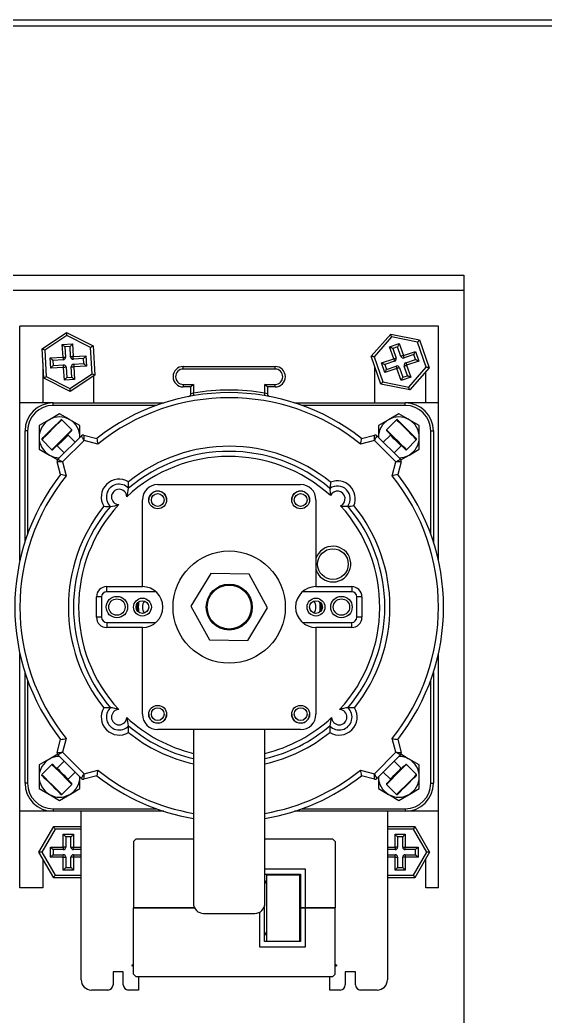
# Model space of a CAD drawing. Header units: millimetres. Extents: x 4754612 to 5801174, y 2368242 to 2777223.
# Drawn here: x 5084166.3 to 5084239.8, y 2592960.3 to 2593099.6 of the extents above; entities that cross this region are included whole.
import ezdxf

# ---------------------------------------------------------------- set-up
doc = ezdxf.new("R2010")
doc.units = ezdxf.units.MM
doc.header["$LTSCALE"] = 1000
doc.layers.add('(주)하나기공-LEADER', color=7, linetype='Continuous')

msp = doc.modelspace()

# ---------------------------------------------------------------- linework, layer by layer
at = {"layer": '(주)하나기공-LEADER', "color": 8, "linetype": 'ByBlock', "lineweight": -2}
for p, q in [((5084228.443, 2593061.764), (5084035.586, 2593061.764)), ((5084166.315, 2593046.05), (5084166.315, 2593056.764)), ((5084224.886, 2593056.764), (5084166.315, 2593056.764)), ((5084224.886, 2593046.05), (5084224.886, 2593056.764)), ((5084169.413, 2593053.611), (5084172.856, 2593055.881)), ((5084172.88, 2593055.469), (5084169.782, 2593053.426)), ((5084172.856, 2593055.881), (5084176.543, 2593054.035)), ((5084176.199, 2593053.808), (5084172.88, 2593055.469)), ((5084215.483, 2593052.564), (5084218.199, 2593055.668)), ((5084218.332, 2593055.277), (5084215.888, 2593052.484)), ((5084218.199, 2593055.668), (5084222.245, 2593054.868)), ((5084221.973, 2593054.558), (5084218.332, 2593055.277)), ((5084172.239, 2593054.217), (5084173.665, 2593054.302)), ((5084172.345, 2593052.435), (5084172.239, 2593054.217)), ((5084173.33, 2593053.925), (5084172.617, 2593053.882)), ((5084172.617, 2593053.882), (5084172.702, 2593052.456)), ((5084173.415, 2593052.498), (5084173.33, 2593053.925)), ((5084173.665, 2593054.302), (5084173.771, 2593052.52)), ((5084176.419, 2593050.103), (5084176.199, 2593053.808)), ((5084176.543, 2593054.035), (5084176.788, 2593049.918)), ((5084218.047, 2593053.9), (5084219.399, 2593054.361)), ((5084218.623, 2593052.21), (5084218.047, 2593053.9)), ((5084219.176, 2593053.908), (5084218.5, 2593053.677)), ((5084219.637, 2593052.556), (5084219.176, 2593053.908)), ((5084219.399, 2593054.361), (5084219.975, 2593052.671)), ((5084223.17, 2593051.044), (5084221.973, 2593054.558)), ((5084222.245, 2593054.868), (5084223.575, 2593050.964)), ((5084169.658, 2593049.494), (5084169.413, 2593053.611)), ((5084169.782, 2593053.426), (5084170.002, 2593049.721)), ((5084170.562, 2593052.329), (5084172.345, 2593052.435)), ((5084173.771, 2593052.52), (5084175.554, 2593052.626)), ((5084175.554, 2593052.626), (5084175.638, 2593051.2)), ((5084216.814, 2593048.661), (5084215.483, 2593052.564)), ((5084215.888, 2593052.484), (5084217.085, 2593048.971)), ((5084218.5, 2593053.677), (5084218.961, 2593052.325)), ((5084219.975, 2593052.671), (5084221.665, 2593053.247)), ((5084221.442, 2593052.793), (5084220.09, 2593052.333)), ((5084221.673, 2593052.117), (5084221.442, 2593052.793)), ((5084221.665, 2593053.247), (5084222.126, 2593051.894)), ((5084169.529, 2593051.658), (5084169.529, 2593046.05)), ((5084170.647, 2593050.903), (5084170.562, 2593052.329)), ((5084172.43, 2593051.009), (5084170.647, 2593050.903)), ((5084172.366, 2593052.078), (5084170.94, 2593051.994)), ((5084170.94, 2593051.994), (5084170.983, 2593051.28)), ((5084170.983, 2593051.28), (5084172.409, 2593051.365)), ((5084172.536, 2593049.226), (5084172.43, 2593051.009)), ((5084172.786, 2593051.03), (5084172.871, 2593049.604)), ((5084173.584, 2593049.646), (5084173.499, 2593051.072)), ((5084175.218, 2593052.248), (5084173.792, 2593052.163)), ((5084173.835, 2593051.45), (5084175.261, 2593051.535)), ((5084175.638, 2593051.2), (5084173.856, 2593051.094)), ((5084173.856, 2593051.094), (5084173.962, 2593049.311)), ((5084175.261, 2593051.535), (5084175.218, 2593052.248)), ((5084189.172, 2593050.78), (5084189.172, 2593051.137)), ((5084189.172, 2593051.137), (5084202.029, 2593051.137)), ((5084202.029, 2593050.78), (5084202.029, 2593051.137)), ((5084215.958, 2593051.172), (5084215.958, 2593046.05)), ((5084216.932, 2593051.634), (5084218.623, 2593052.21)), ((5084217.393, 2593050.282), (5084216.932, 2593051.634)), ((5084218.738, 2593051.872), (5084217.385, 2593051.411)), ((5084217.385, 2593051.411), (5084217.616, 2593050.735)), ((5084217.616, 2593050.735), (5084218.968, 2593051.196)), ((5084219.421, 2593050.973), (5084219.882, 2593049.621)), ((5084220.558, 2593049.851), (5084220.097, 2593051.203)), ((5084220.32, 2593051.657), (5084221.673, 2593052.117)), ((5084222.126, 2593051.894), (5084220.436, 2593051.319)), ((5084220.436, 2593051.319), (5084221.011, 2593049.628)), ((5084220.726, 2593048.251), (5084223.17, 2593051.044)), ((5084223.575, 2593050.964), (5084220.859, 2593047.861)), ((5084170.002, 2593049.721), (5084173.321, 2593048.059)), ((5084172.871, 2593049.604), (5084173.584, 2593049.646)), ((5084173.321, 2593048.059), (5084176.419, 2593050.103)), ((5084176.788, 2593049.918), (5084173.345, 2593047.648)), ((5084176.672, 2593046.05), (5084176.672, 2593049.841)), ((5084202.029, 2593050.78), (5084189.172, 2593050.78)), ((5084219.083, 2593050.858), (5084217.393, 2593050.282)), ((5084219.659, 2593049.167), (5084219.083, 2593050.858)), ((5084221.011, 2593049.628), (5084219.659, 2593049.167)), ((5084219.882, 2593049.621), (5084220.558, 2593049.851)), ((5084223.1, 2593046.05), (5084223.1, 2593050.422)), ((5084173.345, 2593047.648), (5084169.658, 2593049.494)), ((5084173.962, 2593049.311), (5084172.536, 2593049.226)), ((5084189.172, 2593048.637), (5084190.6, 2593048.637)), ((5084189.172, 2593048.637), (5084189.172, 2593048.28)), ((5084190.243, 2593048.28), (5084189.172, 2593048.28)), ((5084190.6, 2593048.637), (5084190.243, 2593048.28)), ((5084190.243, 2593047.293), (5084190.243, 2593048.28)), ((5084190.6, 2593048.637), (5084190.6, 2593047.421)), ((5084200.6, 2593047.421), (5084200.6, 2593048.637)), ((5084200.6, 2593048.637), (5084202.029, 2593048.637)), ((5084200.958, 2593048.28), (5084200.958, 2593047.293)), ((5084202.029, 2593048.28), (5084200.958, 2593048.28)), ((5084202.029, 2593048.28), (5084202.029, 2593048.637)), ((5084220.859, 2593047.861), (5084216.814, 2593048.661)), ((5084217.085, 2593048.971), (5084220.726, 2593048.251)), ((5084166.315, 2593023.986), (5084166.315, 2593046.05)), ((5084170.958, 2593046.05), (5084166.315, 2593046.05)), ((5084170.958, 2593045.693), (5084170.958, 2593046.05)), ((5084170.958, 2593046.05), (5084186.453, 2593046.05)), ((5084185.405, 2593045.693), (5084170.958, 2593045.693)), ((5084204.748, 2593046.05), (5084220.243, 2593046.05)), ((5084220.243, 2593045.693), (5084205.796, 2593045.693)), ((5084224.886, 2593046.05), (5084220.243, 2593046.05)), ((5084220.243, 2593045.693), (5084220.243, 2593046.05)), ((5084224.886, 2593023.986), (5084224.886, 2593046.05)), ((5084171.862, 2593044.516), (5084170.433, 2593043.691)), ((5084219.339, 2593044.516), (5084217.91, 2593043.691)), ((5084169.005, 2593042.867), (5084169.005, 2593041.217)), ((5084170.841, 2593042.469), (5084172.064, 2593043.692)), ((5084173.579, 2593042.278), (5084172.165, 2593043.692)), ((5084174.719, 2593042.867), (5084173.29, 2593043.691)), ((5084174.719, 2593041.217), (5084174.719, 2593042.867)), ((5084216.482, 2593042.867), (5084216.482, 2593041.217)), ((5084219.036, 2593043.692), (5084217.622, 2593042.278)), ((5084222.196, 2593042.867), (5084220.768, 2593043.691)), ((5084222.196, 2593041.217), (5084222.196, 2593042.867)), ((5084167.386, 2593042.121), (5084167.029, 2593042.121)), ((5084167.029, 2593026.626), (5084167.029, 2593042.121)), ((5084167.386, 2593042.121), (5084167.386, 2593027.674)), ((5084169.005, 2593041.217), (5084169.005, 2593039.568)), ((5084171.625, 2593038.153), (5084174.926, 2593041.454)), ((5084172.31, 2593041.009), (5084173.579, 2593042.278)), ((5084173.579, 2593042.177), (5084172.356, 2593040.954)), ((5084173.049, 2593041.545), (5084172.356, 2593040.853)), ((5084174.033, 2593040.561), (5084173.049, 2593041.545)), ((5084175.271, 2593041.547), (5084177.063, 2593041.066)), ((5084214.137, 2593041.066), (5084215.93, 2593041.547)), ((5084216.275, 2593041.454), (5084219.576, 2593038.153)), ((5084218.152, 2593041.545), (5084217.168, 2593040.561)), ((5084222.196, 2593039.568), (5084222.196, 2593041.217)), ((5084223.815, 2593042.121), (5084224.172, 2593042.121)), ((5084223.815, 2593027.674), (5084223.815, 2593042.121)), ((5084224.172, 2593042.121), (5084224.172, 2593026.626)), ((5084169.387, 2593040.914), (5084170.801, 2593039.5)), ((5084170.801, 2593039.5), (5084172.31, 2593041.009)), ((5084172.356, 2593040.853), (5084171.534, 2593040.03)), ((5084171.534, 2593040.03), (5084172.518, 2593039.046)), ((5084175.285, 2593040.803), (5084172.276, 2593037.794)), ((5084177.226, 2593040.283), (5084175.285, 2593040.803)), ((5084215.916, 2593040.803), (5084213.974, 2593040.283)), ((5084218.925, 2593037.794), (5084215.916, 2593040.803)), ((5084218.683, 2593039.046), (5084219.667, 2593040.03)), ((5084220.4, 2593039.5), (5084221.814, 2593040.914)), ((5084221.739, 2593041.09), (5084221.814, 2593041.015)), ((5084169.005, 2593039.568), (5084170.433, 2593038.743)), ((5084219.598, 2593038.068), (5084220.768, 2593038.743)), ((5084220.322, 2593039.578), (5084220.4, 2593039.5)), ((5084172.013, 2593036.015), (5084171.532, 2593037.808)), ((5084172.276, 2593037.794), (5084172.796, 2593035.853)), ((5084218.405, 2593035.853), (5084218.925, 2593037.794)), ((5084219.668, 2593037.808), (5084219.188, 2593036.015)), ((5084185.6, 2593034.621), (5084205.6, 2593034.621)), ((5084183.458, 2593020.336), (5084183.458, 2593032.479)), ((5084207.743, 2593032.479), (5084207.743, 2593020.336)), ((5084193.014, 2593022.175), (5084190.24, 2593017.587)), ((5084198.374, 2593022.066), (5084193.014, 2593022.175)), ((5084200.96, 2593017.37), (5084198.374, 2593022.066)), ((5084178.458, 2593019.621), (5084178.458, 2593020.336)), ((5084178.458, 2593020.336), (5084183.458, 2593020.336)), ((5084207.743, 2593020.336), (5084212.743, 2593020.336)), ((5084212.743, 2593020.336), (5084212.743, 2593019.621)), ((5084177.029, 2593016.05), (5084177.029, 2593018.907)), ((5084177.743, 2593018.907), (5084177.029, 2593018.907)), ((5084177.743, 2593018.907), (5084177.743, 2593016.05)), ((5084185.347, 2593019.621), (5084178.458, 2593019.621)), ((5084212.743, 2593019.621), (5084205.853, 2593019.621)), ((5084213.458, 2593016.05), (5084213.458, 2593018.907)), ((5084214.172, 2593018.907), (5084213.458, 2593018.907)), ((5084214.172, 2593018.907), (5084214.172, 2593016.05)), ((5084190.24, 2593017.587), (5084192.827, 2593012.891)), ((5084198.187, 2593012.783), (5084200.96, 2593017.37)), ((5084177.743, 2593016.05), (5084177.029, 2593016.05)), ((5084178.458, 2593015.336), (5084178.458, 2593014.621)), ((5084178.458, 2593015.336), (5084185.347, 2593015.336)), ((5084205.853, 2593015.336), (5084212.743, 2593015.336)), ((5084212.743, 2593014.621), (5084212.743, 2593015.336)), ((5084214.172, 2593016.05), (5084213.458, 2593016.05)), ((5084183.458, 2593014.621), (5084178.458, 2593014.621)), ((5084183.458, 2593002.479), (5084183.458, 2593014.621)), ((5084212.743, 2593014.621), (5084207.743, 2593014.621)), ((5084207.743, 2593014.621), (5084207.743, 2593002.479)), ((5084192.827, 2593012.891), (5084198.187, 2593012.783)), ((5084166.315, 2592988.907), (5084166.315, 2593010.971)), ((5084224.886, 2592988.907), (5084224.886, 2593010.971)), ((5084167.029, 2592992.836), (5084167.029, 2593008.331)), ((5084224.172, 2593008.331), (5084224.172, 2592992.836)), ((5084167.386, 2593007.283), (5084167.386, 2592992.836)), ((5084223.815, 2592992.836), (5084223.815, 2593007.283)), ((5084205.6, 2593000.336), (5084185.6, 2593000.336)), ((5084190.6, 2593000.336), (5084190.6, 2592976.05)), ((5084200.6, 2592976.05), (5084200.6, 2593000.336)), ((5084171.532, 2592997.149), (5084172.013, 2592998.942)), ((5084172.796, 2592999.105), (5084172.276, 2592997.163)), ((5084218.925, 2592997.163), (5084218.405, 2592999.105)), ((5084219.188, 2592998.942), (5084219.668, 2592997.149)), ((5084171.603, 2592996.889), (5084170.433, 2592996.214)), ((5084174.926, 2592993.503), (5084171.625, 2592996.804)), ((5084172.276, 2592997.163), (5084175.285, 2592994.154)), ((5084215.916, 2592994.154), (5084218.925, 2592997.163)), ((5084219.576, 2592996.804), (5084216.275, 2592993.503)), ((5084169.005, 2592995.39), (5084169.005, 2592993.74)), ((5084170.801, 2592995.457), (5084169.387, 2592994.043)), ((5084172.518, 2592995.911), (5084171.534, 2592994.927)), ((5084219.667, 2592994.927), (5084218.683, 2592995.911)), ((5084221.814, 2592994.043), (5084220.4, 2592995.457)), ((5084222.196, 2592995.39), (5084220.768, 2592996.214)), ((5084222.196, 2592993.74), (5084222.196, 2592995.39)), ((5084173.049, 2592993.412), (5084174.033, 2592994.396)), ((5084177.063, 2592993.891), (5084175.271, 2592993.41)), ((5084175.285, 2592994.154), (5084177.226, 2592994.674)), ((5084213.974, 2592994.674), (5084215.916, 2592994.154)), ((5084215.93, 2592993.41), (5084214.137, 2592993.891)), ((5084217.168, 2592994.396), (5084218.152, 2592993.412)), ((5084167.386, 2592992.836), (5084167.029, 2592992.836)), ((5084169.005, 2592993.74), (5084169.005, 2592992.09)), ((5084172.165, 2592991.265), (5084173.579, 2592992.679)), ((5084174.719, 2592992.09), (5084174.719, 2592993.74)), ((5084216.482, 2592993.74), (5084216.482, 2592992.09)), ((5084217.622, 2592992.679), (5084219.036, 2592991.265)), ((5084222.196, 2592992.09), (5084222.196, 2592993.74)), ((5084223.815, 2592992.836), (5084224.172, 2592992.836)), ((5084169.005, 2592992.09), (5084170.433, 2592991.266)), ((5084171.862, 2592990.441), (5084173.29, 2592991.266)), ((5084216.482, 2592992.09), (5084217.91, 2592991.266)), ((5084219.339, 2592990.441), (5084220.768, 2592991.266)), ((5084170.958, 2592988.907), (5084166.315, 2592988.907)), ((5084166.315, 2592978.193), (5084166.315, 2592988.907)), ((5084170.958, 2592989.264), (5084170.958, 2592988.907)), ((5084170.958, 2592989.264), (5084185.405, 2592989.264)), ((5084186.453, 2592988.907), (5084170.958, 2592988.907)), ((5084174.886, 2592965.336), (5084174.886, 2592988.907)), ((5084220.243, 2592988.907), (5084204.748, 2592988.907)), ((5084205.796, 2592989.264), (5084220.243, 2592989.264)), ((5084217.743, 2592988.907), (5084217.743, 2592965.336)), ((5084220.243, 2592989.264), (5084220.243, 2592988.907)), ((5084224.886, 2592988.907), (5084220.243, 2592988.907)), ((5084224.886, 2592978.193), (5084224.886, 2592988.907)), ((5084168.977, 2592983.193), (5084171.038, 2592986.764)), ((5084171.245, 2592986.407), (5084169.389, 2592983.193)), ((5084171.038, 2592986.764), (5084174.886, 2592986.764)), ((5084174.886, 2592986.407), (5084171.245, 2592986.407)), ((5084172.386, 2592985.693), (5084173.815, 2592985.693)), ((5084172.386, 2592983.907), (5084172.386, 2592985.693)), ((5084173.815, 2592985.693), (5084173.815, 2592983.907)), ((5084217.743, 2592986.764), (5084221.591, 2592986.764)), ((5084221.385, 2592986.407), (5084217.743, 2592986.407)), ((5084218.815, 2592985.693), (5084220.243, 2592985.693)), ((5084218.815, 2592983.907), (5084218.815, 2592985.693)), ((5084220.243, 2592985.693), (5084220.243, 2592983.907)), ((5084223.241, 2592983.193), (5084221.385, 2592986.407)), ((5084221.591, 2592986.764), (5084223.653, 2592983.193)), ((5084172.743, 2592985.336), (5084172.743, 2592983.907)), ((5084173.458, 2592985.336), (5084172.743, 2592985.336)), ((5084173.458, 2592983.907), (5084173.458, 2592985.336)), ((5084182.565, 2592985.043), (5084182.208, 2592984.686)), ((5084182.208, 2592984.686), (5084182.208, 2592975.4)), ((5084182.565, 2592985.043), (5084190.6, 2592985.043)), ((5084200.6, 2592985.043), (5084210.065, 2592985.043)), ((5084210.422, 2592984.686), (5084210.065, 2592985.043)), ((5084210.422, 2592984.686), (5084210.422, 2592975.4)), ((5084219.172, 2592985.336), (5084219.172, 2592983.907)), ((5084219.886, 2592985.336), (5084219.172, 2592985.336)), ((5084219.886, 2592983.907), (5084219.886, 2592985.336)), ((5084169.389, 2592983.193), (5084168.977, 2592983.193)), ((5084171.038, 2592979.621), (5084168.977, 2592983.193)), ((5084169.389, 2592983.193), (5084171.245, 2592979.979)), ((5084170.6, 2592982.479), (5084170.6, 2592983.907)), ((5084170.6, 2592983.907), (5084172.386, 2592983.907)), ((5084170.958, 2592983.55), (5084170.958, 2592982.836)), ((5084172.386, 2592983.55), (5084170.958, 2592983.55)), ((5084170.958, 2592982.836), (5084172.386, 2592982.836)), ((5084172.743, 2592983.907), (5084172.386, 2592983.907)), ((5084172.386, 2592983.907), (5084172.386, 2592983.55)), ((5084172.386, 2592982.479), (5084172.386, 2592982.836)), ((5084173.458, 2592983.907), (5084173.815, 2592983.907)), ((5084173.815, 2592983.55), (5084173.815, 2592983.907)), ((5084173.815, 2592983.907), (5084174.886, 2592983.907)), ((5084174.886, 2592983.55), (5084173.815, 2592983.55)), ((5084173.815, 2592982.836), (5084173.815, 2592982.479)), ((5084173.815, 2592982.836), (5084174.886, 2592982.836)), ((5084217.743, 2592983.907), (5084218.815, 2592983.907)), ((5084218.815, 2592983.55), (5084217.743, 2592983.55)), ((5084217.743, 2592982.836), (5084218.815, 2592982.836)), ((5084218.815, 2592983.907), (5084218.815, 2592983.55)), ((5084219.172, 2592983.907), (5084218.815, 2592983.907)), ((5084218.815, 2592982.479), (5084218.815, 2592982.836)), ((5084219.886, 2592983.907), (5084220.243, 2592983.907)), ((5084220.243, 2592983.907), (5084222.029, 2592983.907)), ((5084220.243, 2592983.55), (5084220.243, 2592983.907)), ((5084221.672, 2592983.55), (5084220.243, 2592983.55)), ((5084220.243, 2592982.836), (5084221.672, 2592982.836)), ((5084220.243, 2592982.836), (5084220.243, 2592982.479)), ((5084221.385, 2592979.979), (5084223.241, 2592983.193)), ((5084223.653, 2592983.193), (5084221.591, 2592979.621)), ((5084221.672, 2592982.836), (5084221.672, 2592983.55)), ((5084222.029, 2592983.907), (5084222.029, 2592982.479)), ((5084223.653, 2592983.193), (5084223.241, 2592983.193)), ((5084169.529, 2592982.236), (5084169.529, 2592978.193)), ((5084172.386, 2592982.479), (5084170.6, 2592982.479)), ((5084172.386, 2592980.693), (5084172.386, 2592982.479)), ((5084172.386, 2592982.479), (5084172.743, 2592982.479)), ((5084172.743, 2592982.479), (5084172.743, 2592981.05)), ((5084173.458, 2592981.05), (5084173.458, 2592982.479)), ((5084173.815, 2592982.479), (5084173.458, 2592982.479)), ((5084173.815, 2592982.479), (5084173.815, 2592980.693)), ((5084174.886, 2592982.479), (5084173.815, 2592982.479)), ((5084218.815, 2592982.479), (5084217.743, 2592982.479)), ((5084218.815, 2592980.693), (5084218.815, 2592982.479)), ((5084218.815, 2592982.479), (5084219.172, 2592982.479)), ((5084219.172, 2592982.479), (5084219.172, 2592981.05)), ((5084219.886, 2592981.05), (5084219.886, 2592982.479)), ((5084220.243, 2592982.479), (5084219.886, 2592982.479)), ((5084220.243, 2592982.479), (5084220.243, 2592980.693)), ((5084222.029, 2592982.479), (5084220.243, 2592982.479)), ((5084223.1, 2592978.193), (5084223.1, 2592982.236)), ((5084171.245, 2592979.979), (5084174.886, 2592979.979)), ((5084173.815, 2592980.693), (5084172.386, 2592980.693)), ((5084172.743, 2592981.05), (5084173.458, 2592981.05)), ((5084206.279, 2592980.829), (5084200.6, 2592980.829)), ((5084200.6, 2592980.114), (5084205.565, 2592980.114)), ((5084200.85, 2592980.043), (5084205.493, 2592980.043)), ((5084200.85, 2592970.757), (5084200.85, 2592980.043)), ((5084205.493, 2592980.043), (5084205.493, 2592980.114)), ((5084205.493, 2592970.757), (5084205.493, 2592980.043)), ((5084205.565, 2592980.114), (5084205.565, 2592975.4)), ((5084206.279, 2592975.4), (5084206.279, 2592980.829)), ((5084217.743, 2592979.979), (5084221.385, 2592979.979)), ((5084220.243, 2592980.693), (5084218.815, 2592980.693)), ((5084219.172, 2592981.05), (5084219.886, 2592981.05)), ((5084174.886, 2592979.621), (5084171.038, 2592979.621)), ((5084221.591, 2592979.621), (5084217.743, 2592979.621)), ((5084169.529, 2592978.193), (5084166.315, 2592978.193)), ((5084224.886, 2592978.193), (5084223.1, 2592978.193)), ((5084200.565, 2592975.4), (5084200.565, 2592975.733)), ((5084182.208, 2592975.4), (5084190.757, 2592975.4)), ((5084182.208, 2592966.114), (5084182.208, 2592975.4)), ((5084190.757, 2592975.4), (5084182.208, 2592975.4)), ((5084192.029, 2592974.621), (5084199.172, 2592974.621)), ((5084199.85, 2592974.793), (5084199.85, 2592969.971)), ((5084200.444, 2592975.4), (5084200.565, 2592975.4)), ((5084200.565, 2592975.4), (5084200.444, 2592975.4)), ((5084200.565, 2592970.686), (5084200.565, 2592975.4)), ((5084205.565, 2592975.4), (5084206.279, 2592975.4)), ((5084205.565, 2592975.4), (5084205.565, 2592970.686)), ((5084206.279, 2592975.4), (5084205.565, 2592975.4)), ((5084206.279, 2592975.4), (5084210.422, 2592975.4)), ((5084206.279, 2592969.971), (5084206.279, 2592975.4)), ((5084210.422, 2592975.4), (5084206.279, 2592975.4)), ((5084210.422, 2592966.114), (5084210.422, 2592975.4)), ((5084205.565, 2592970.686), (5084200.565, 2592970.686)), ((5084200.85, 2592970.757), (5084205.493, 2592970.757)), ((5084205.493, 2592970.686), (5084205.493, 2592970.757)), ((5084199.85, 2592969.971), (5084206.279, 2592969.971)), ((5084182.208, 2592967.461), (5084181.932, 2592967.347)), ((5084181.932, 2592967.347), (5084182.208, 2592967.233)), ((5084210.697, 2592967.347), (5084210.422, 2592967.461)), ((5084210.422, 2592967.233), (5084210.697, 2592967.347)), ((5084180.779, 2592966.471), (5084179.35, 2592966.471)), ((5084179.35, 2592966.471), (5084179.35, 2592964.621)), ((5084180.779, 2592964.621), (5084180.779, 2592966.471)), ((5084182.208, 2592966.114), (5084182.565, 2592965.757)), ((5084210.065, 2592965.757), (5084210.422, 2592966.114)), ((5084213.279, 2592966.471), (5084211.85, 2592966.471)), ((5084211.85, 2592966.471), (5084211.85, 2592964.621)), ((5084213.279, 2592964.621), (5084213.279, 2592966.471)), ((5084210.065, 2592965.757), (5084182.565, 2592965.757)), ((5084182.922, 2592965.757), (5084182.922, 2592963.907)), ((5084209.708, 2592963.907), (5084209.708, 2592965.757)), ((5084178.636, 2592963.907), (5084176.315, 2592963.907)), ((5084182.922, 2592963.907), (5084181.493, 2592963.907)), ((5084211.136, 2592963.907), (5084209.708, 2592963.907)), ((5084216.315, 2592963.907), (5084213.993, 2592963.907))]:
    msp.add_line(p, q, dxfattribs=at)
at = {"layer": '(주)하나기공-LEADER', "color": 4}
msp.add_lwpolyline([(5084312.443, 2593098.764), (5084013.3, 2593098.764), (5084013.3, 2593099.621), (5084013.3, 2593099.621), (5084312.443, 2593099.621)], dxfattribs=at)
at = {"layer": '(주)하나기공-LEADER', "color": 8, "linetype": 'ByBlock', "lineweight": -2}
msp.add_lwpolyline([(5084228.443, 2592958.907), (5084035.586, 2592958.907), (5084035.586, 2593061.764), (5084035.586, 2593063.907), (5084228.443, 2593063.907), (5084228.443, 2593061.764)], close=True, dxfattribs=at)
for points in [[(5084172.88, 2593055.469), (5084172.875, 2593055.55), (5084172.871, 2593055.627), (5084172.866, 2593055.698), (5084172.863, 2593055.76), (5084172.86, 2593055.812), (5084172.857, 2593055.85), (5084172.856, 2593055.873), (5084172.856, 2593055.881)], [(5084218.332, 2593055.277), (5084218.306, 2593055.354), (5084218.281, 2593055.427), (5084218.258, 2593055.494), (5084218.238, 2593055.553), (5084218.221, 2593055.602), (5084218.209, 2593055.638), (5084218.201, 2593055.66), (5084218.199, 2593055.668)], [(5084172.239, 2593054.217), (5084172.313, 2593054.152), (5084172.384, 2593054.089), (5084172.449, 2593054.031), (5084172.506, 2593053.98), (5084172.553, 2593053.939), (5084172.588, 2593053.908), (5084172.609, 2593053.889), (5084172.617, 2593053.882)], [(5084173.665, 2593054.302), (5084173.6, 2593054.229), (5084173.537, 2593054.158), (5084173.479, 2593054.092), (5084173.428, 2593054.035), (5084173.386, 2593053.988), (5084173.355, 2593053.953), (5084173.336, 2593053.932), (5084173.33, 2593053.925)], [(5084176.199, 2593053.808), (5084176.266, 2593053.852), (5084176.331, 2593053.894), (5084176.39, 2593053.934), (5084176.442, 2593053.968), (5084176.485, 2593053.996), (5084176.517, 2593054.017), (5084176.537, 2593054.03), (5084176.543, 2593054.035)], [(5084218.047, 2593053.9), (5084218.135, 2593053.857), (5084218.22, 2593053.815), (5084218.298, 2593053.776), (5084218.367, 2593053.743), (5084218.423, 2593053.715), (5084218.465, 2593053.694), (5084218.491, 2593053.682), (5084218.5, 2593053.677)], [(5084219.399, 2593054.361), (5084219.355, 2593054.273), (5084219.313, 2593054.188), (5084219.275, 2593054.109), (5084219.241, 2593054.041), (5084219.213, 2593053.984), (5084219.193, 2593053.942), (5084219.18, 2593053.916), (5084219.176, 2593053.908)], [(5084221.973, 2593054.558), (5084222.026, 2593054.618), (5084222.077, 2593054.676), (5084222.124, 2593054.73), (5084222.165, 2593054.777), (5084222.199, 2593054.816), (5084222.224, 2593054.844), (5084222.239, 2593054.862), (5084222.245, 2593054.868)], [(5084169.782, 2593053.426), (5084169.71, 2593053.462), (5084169.641, 2593053.497), (5084169.577, 2593053.528), (5084169.521, 2593053.556), (5084169.475, 2593053.579), (5084169.441, 2593053.596), (5084169.42, 2593053.607), (5084169.413, 2593053.611)], [(5084172.345, 2593052.435), (5084172.415, 2593052.439), (5084172.481, 2593052.443), (5084172.543, 2593052.447), (5084172.597, 2593052.45), (5084172.641, 2593052.452), (5084172.674, 2593052.454), (5084172.695, 2593052.456), (5084172.702, 2593052.456)], [(5084172.345, 2593052.435), (5084172.349, 2593052.365), (5084172.353, 2593052.298), (5084172.357, 2593052.237), (5084172.36, 2593052.183), (5084172.363, 2593052.138), (5084172.365, 2593052.105), (5084172.366, 2593052.085), (5084172.366, 2593052.078)], [(5084173.771, 2593052.52), (5084173.702, 2593052.516), (5084173.635, 2593052.512), (5084173.573, 2593052.508), (5084173.519, 2593052.505), (5084173.475, 2593052.502), (5084173.442, 2593052.5), (5084173.421, 2593052.499), (5084173.415, 2593052.498)], [(5084173.792, 2593052.163), (5084173.792, 2593052.17), (5084173.791, 2593052.19), (5084173.789, 2593052.223), (5084173.786, 2593052.268), (5084173.783, 2593052.322), (5084173.779, 2593052.383), (5084173.775, 2593052.45), (5084173.771, 2593052.52)], [(5084175.218, 2593052.248), (5084175.225, 2593052.255), (5084175.244, 2593052.277), (5084175.275, 2593052.312), (5084175.317, 2593052.359), (5084175.367, 2593052.416), (5084175.425, 2593052.481), (5084175.488, 2593052.552), (5084175.554, 2593052.626)], [(5084215.888, 2593052.484), (5084215.809, 2593052.5), (5084215.733, 2593052.515), (5084215.663, 2593052.529), (5084215.602, 2593052.541), (5084215.552, 2593052.551), (5084215.514, 2593052.558), (5084215.491, 2593052.563), (5084215.483, 2593052.564)], [(5084219.975, 2593052.671), (5084219.909, 2593052.648), (5084219.845, 2593052.627), (5084219.787, 2593052.607), (5084219.736, 2593052.589), (5084219.694, 2593052.575), (5084219.662, 2593052.564), (5084219.643, 2593052.558), (5084219.637, 2593052.556)], [(5084220.09, 2593052.333), (5084220.088, 2593052.339), (5084220.081, 2593052.358), (5084220.071, 2593052.39), (5084220.056, 2593052.432), (5084220.039, 2593052.483), (5084220.019, 2593052.541), (5084219.997, 2593052.605), (5084219.975, 2593052.671)], [(5084221.442, 2593052.793), (5084221.446, 2593052.802), (5084221.459, 2593052.828), (5084221.48, 2593052.87), (5084221.507, 2593052.926), (5084221.541, 2593052.995), (5084221.58, 2593053.073), (5084221.622, 2593053.158), (5084221.665, 2593053.247)], [(5084170.562, 2593052.329), (5084170.636, 2593052.263), (5084170.707, 2593052.201), (5084170.772, 2593052.143), (5084170.83, 2593052.092), (5084170.877, 2593052.05), (5084170.911, 2593052.019), (5084170.933, 2593052), (5084170.94, 2593051.994)], [(5084170.647, 2593050.903), (5084170.713, 2593050.976), (5084170.776, 2593051.047), (5084170.834, 2593051.113), (5084170.884, 2593051.17), (5084170.926, 2593051.217), (5084170.957, 2593051.252), (5084170.976, 2593051.273), (5084170.983, 2593051.28)], [(5084172.43, 2593051.009), (5084172.426, 2593051.078), (5084172.422, 2593051.145), (5084172.418, 2593051.207), (5084172.415, 2593051.261), (5084172.412, 2593051.305), (5084172.41, 2593051.338), (5084172.409, 2593051.358), (5084172.409, 2593051.365)], [(5084172.786, 2593051.03), (5084172.779, 2593051.03), (5084172.759, 2593051.028), (5084172.726, 2593051.026), (5084172.682, 2593051.024), (5084172.628, 2593051.021), (5084172.566, 2593051.017), (5084172.499, 2593051.013), (5084172.43, 2593051.009)], [(5084173.499, 2593051.072), (5084173.506, 2593051.073), (5084173.527, 2593051.074), (5084173.559, 2593051.076), (5084173.604, 2593051.079), (5084173.658, 2593051.082), (5084173.719, 2593051.086), (5084173.786, 2593051.089), (5084173.856, 2593051.094)], [(5084173.835, 2593051.45), (5084173.835, 2593051.443), (5084173.836, 2593051.423), (5084173.838, 2593051.39), (5084173.841, 2593051.346), (5084173.844, 2593051.292), (5084173.848, 2593051.23), (5084173.852, 2593051.163), (5084173.856, 2593051.094)], [(5084175.261, 2593051.535), (5084175.268, 2593051.529), (5084175.289, 2593051.509), (5084175.324, 2593051.478), (5084175.371, 2593051.437), (5084175.429, 2593051.386), (5084175.494, 2593051.328), (5084175.565, 2593051.265), (5084175.638, 2593051.2)], [(5084216.932, 2593051.634), (5084217.021, 2593051.591), (5084217.106, 2593051.549), (5084217.184, 2593051.51), (5084217.253, 2593051.476), (5084217.309, 2593051.449), (5084217.351, 2593051.428), (5084217.377, 2593051.415), (5084217.385, 2593051.411)], [(5084218.623, 2593052.21), (5084218.688, 2593052.232), (5084218.752, 2593052.254), (5084218.81, 2593052.274), (5084218.862, 2593052.291), (5084218.904, 2593052.306), (5084218.935, 2593052.316), (5084218.954, 2593052.323), (5084218.961, 2593052.325)], [(5084218.623, 2593052.21), (5084218.645, 2593052.144), (5084218.667, 2593052.081), (5084218.687, 2593052.022), (5084218.704, 2593051.971), (5084218.718, 2593051.929), (5084218.729, 2593051.898), (5084218.735, 2593051.878), (5084218.738, 2593051.872)], [(5084219.083, 2593050.858), (5084219.061, 2593050.924), (5084219.039, 2593050.987), (5084219.019, 2593051.046), (5084219.002, 2593051.097), (5084218.988, 2593051.139), (5084218.977, 2593051.17), (5084218.97, 2593051.189), (5084218.968, 2593051.196)], [(5084219.421, 2593050.973), (5084219.415, 2593050.971), (5084219.396, 2593050.964), (5084219.364, 2593050.954), (5084219.322, 2593050.939), (5084219.271, 2593050.922), (5084219.213, 2593050.902), (5084219.149, 2593050.88), (5084219.083, 2593050.858)], [(5084220.097, 2593051.203), (5084220.104, 2593051.206), (5084220.123, 2593051.212), (5084220.154, 2593051.223), (5084220.196, 2593051.237), (5084220.248, 2593051.255), (5084220.306, 2593051.274), (5084220.37, 2593051.296), (5084220.436, 2593051.319)], [(5084220.32, 2593051.657), (5084220.323, 2593051.65), (5084220.329, 2593051.631), (5084220.34, 2593051.6), (5084220.354, 2593051.558), (5084220.372, 2593051.506), (5084220.391, 2593051.448), (5084220.413, 2593051.384), (5084220.436, 2593051.319)], [(5084221.673, 2593052.117), (5084221.681, 2593052.113), (5084221.707, 2593052.1), (5084221.749, 2593052.08), (5084221.805, 2593052.052), (5084221.874, 2593052.018), (5084221.952, 2593051.98), (5084222.037, 2593051.938), (5084222.126, 2593051.894)], [(5084223.575, 2593050.964), (5084223.568, 2593050.966), (5084223.55, 2593050.969), (5084223.52, 2593050.975), (5084223.48, 2593050.983), (5084223.43, 2593050.993), (5084223.372, 2593051.004), (5084223.308, 2593051.017), (5084223.24, 2593051.03), (5084223.17, 2593051.044)], [(5084169.658, 2593049.494), (5084169.664, 2593049.498), (5084169.684, 2593049.511), (5084169.716, 2593049.532), (5084169.759, 2593049.56), (5084169.811, 2593049.595), (5084169.87, 2593049.634), (5084169.935, 2593049.677), (5084170.002, 2593049.721)], [(5084172.871, 2593049.604), (5084172.865, 2593049.597), (5084172.846, 2593049.575), (5084172.815, 2593049.54), (5084172.773, 2593049.493), (5084172.722, 2593049.436), (5084172.664, 2593049.371), (5084172.601, 2593049.3), (5084172.536, 2593049.226)], [(5084173.584, 2593049.646), (5084173.591, 2593049.64), (5084173.613, 2593049.621), (5084173.648, 2593049.59), (5084173.695, 2593049.548), (5084173.752, 2593049.497), (5084173.817, 2593049.439), (5084173.888, 2593049.376), (5084173.962, 2593049.311)], [(5084176.788, 2593049.918), (5084176.782, 2593049.921), (5084176.766, 2593049.929), (5084176.739, 2593049.943), (5084176.702, 2593049.961), (5084176.656, 2593049.984), (5084176.604, 2593050.01), (5084176.545, 2593050.039), (5084176.483, 2593050.071), (5084176.419, 2593050.103)], [(5084217.393, 2593050.282), (5084217.436, 2593050.37), (5084217.478, 2593050.455), (5084217.517, 2593050.534), (5084217.551, 2593050.602), (5084217.578, 2593050.659), (5084217.599, 2593050.701), (5084217.612, 2593050.726), (5084217.616, 2593050.735)], [(5084219.882, 2593049.621), (5084219.878, 2593049.612), (5084219.865, 2593049.586), (5084219.845, 2593049.544), (5084219.817, 2593049.488), (5084219.783, 2593049.419), (5084219.745, 2593049.341), (5084219.703, 2593049.256), (5084219.659, 2593049.167)], [(5084220.558, 2593049.851), (5084220.567, 2593049.847), (5084220.593, 2593049.834), (5084220.635, 2593049.814), (5084220.691, 2593049.786), (5084220.76, 2593049.752), (5084220.838, 2593049.714), (5084220.923, 2593049.672), (5084221.011, 2593049.628)], [(5084200.958, 2593048.28), (5084200.951, 2593048.287), (5084200.93, 2593048.308), (5084200.897, 2593048.341), (5084200.853, 2593048.385), (5084200.799, 2593048.439), (5084200.737, 2593048.501), (5084200.67, 2593048.568), (5084200.6, 2593048.637)], [(5084216.814, 2593048.661), (5084216.819, 2593048.667), (5084216.834, 2593048.684), (5084216.859, 2593048.713), (5084216.893, 2593048.751), (5084216.934, 2593048.798), (5084216.981, 2593048.852), (5084217.032, 2593048.91), (5084217.085, 2593048.971)], [(5084220.859, 2593047.861), (5084220.857, 2593047.868), (5084220.849, 2593047.89), (5084220.837, 2593047.926), (5084220.82, 2593047.975), (5084220.8, 2593048.034), (5084220.777, 2593048.102), (5084220.752, 2593048.175), (5084220.726, 2593048.251)], [(5084173.345, 2593047.648), (5084173.345, 2593047.656), (5084173.343, 2593047.679), (5084173.341, 2593047.717), (5084173.338, 2593047.768), (5084173.334, 2593047.831), (5084173.33, 2593047.902), (5084173.326, 2593047.979), (5084173.321, 2593048.059)], [(5084190.659, 2593047.069), (5084190.658, 2593047.076), (5084190.655, 2593047.096), (5084190.649, 2593047.128), (5084190.642, 2593047.172), (5084190.633, 2593047.225), (5084190.623, 2593047.286), (5084190.612, 2593047.352), (5084190.6, 2593047.421)], [(5084200.542, 2593047.069), (5084200.543, 2593047.076), (5084200.546, 2593047.096), (5084200.552, 2593047.128), (5084200.559, 2593047.172), (5084200.568, 2593047.225), (5084200.578, 2593047.286), (5084200.589, 2593047.352), (5084200.6, 2593047.421)], [(5084173.29, 2593043.691), (5084173.189, 2593043.75), (5084171.862, 2593044.516)], [(5084220.768, 2593043.691), (5084220.666, 2593043.75), (5084219.339, 2593044.516)], [(5084170.433, 2593043.691), (5084170.332, 2593043.633), (5084169.005, 2593042.867)], [(5084172.165, 2593043.692), (5084172.165, 2593043.692), (5084172.068, 2593043.595), (5084171.797, 2593043.324), (5084171.387, 2593042.915), (5084170.896, 2593042.423)], [(5084217.91, 2593043.691), (5084217.809, 2593043.633), (5084216.482, 2593042.867)], [(5084221.814, 2593040.914), (5084221.736, 2593040.992), (5084221.481, 2593041.247), (5084221.084, 2593041.644), (5084220.598, 2593042.13), (5084220.088, 2593042.639), (5084219.624, 2593043.104), (5084219.268, 2593043.46), (5084219.069, 2593043.659), (5084219.036, 2593043.692)], [(5084219.137, 2593043.692), (5084219.168, 2593043.661), (5084219.361, 2593043.468), (5084219.704, 2593043.125), (5084220.151, 2593042.678), (5084220.642, 2593042.187), (5084221.111, 2593041.718), (5084221.493, 2593041.336), (5084221.739, 2593041.09)], [(5084169.387, 2593041.015), (5084169.408, 2593041.036), (5084169.583, 2593041.211), (5084169.912, 2593041.54), (5084170.351, 2593041.979), (5084170.841, 2593042.469)], [(5084170.896, 2593042.423), (5084170.388, 2593041.915), (5084169.932, 2593041.459), (5084169.591, 2593041.118), (5084169.409, 2593040.936), (5084169.387, 2593040.914)], [(5084175.285, 2593040.803), (5084175.215, 2593040.93), (5084175.148, 2593041.052), (5084175.086, 2593041.165), (5084175.031, 2593041.263), (5084174.987, 2593041.344), (5084174.953, 2593041.405), (5084174.933, 2593041.442), (5084174.926, 2593041.454)], [(5084175.271, 2593041.547), (5084175.271, 2593041.532), (5084175.272, 2593041.49), (5084175.273, 2593041.421), (5084175.275, 2593041.329), (5084175.277, 2593041.216), (5084175.28, 2593041.088), (5084175.282, 2593040.948), (5084175.285, 2593040.803)], [(5084215.916, 2593040.803), (5084215.918, 2593040.948), (5084215.921, 2593041.088), (5084215.924, 2593041.216), (5084215.926, 2593041.329), (5084215.928, 2593041.421), (5084215.929, 2593041.49), (5084215.93, 2593041.532), (5084215.93, 2593041.547)], [(5084216.275, 2593041.454), (5084216.269, 2593041.444), (5084216.253, 2593041.415), (5084216.227, 2593041.367), (5084216.191, 2593041.302), (5084216.147, 2593041.222), (5084216.095, 2593041.129), (5084216.039, 2593041.026), (5084215.978, 2593040.916), (5084215.916, 2593040.803)], [(5084217.622, 2593042.278), (5084217.654, 2593042.245), (5084217.854, 2593042.045), (5084218.21, 2593041.689), (5084218.674, 2593041.225), (5084219.184, 2593040.716), (5084219.67, 2593040.23), (5084220.067, 2593039.832), (5084220.322, 2593039.578)], [(5084220.299, 2593039.5), (5084220.223, 2593039.575), (5084219.978, 2593039.82), (5084219.595, 2593040.203), (5084219.127, 2593040.672), (5084218.636, 2593041.163), (5084218.189, 2593041.61), (5084217.846, 2593041.953), (5084217.653, 2593042.145), (5084217.622, 2593042.177)], [(5084219.667, 2593040.03), (5084219.625, 2593040.073), (5084219.474, 2593040.223), (5084219.238, 2593040.459), (5084218.952, 2593040.746), (5084218.659, 2593041.038), (5084218.405, 2593041.293), (5084218.227, 2593041.471), (5084218.153, 2593041.544), (5084218.152, 2593041.545)], [(5084172.356, 2593040.954), (5084171.867, 2593040.464), (5084171.428, 2593040.025), (5084171.098, 2593039.696), (5084170.924, 2593039.521), (5084170.902, 2593039.5)], [(5084170.433, 2593038.743), (5084170.535, 2593038.684), (5084171.603, 2593038.068)], [(5084220.768, 2593038.743), (5084220.869, 2593038.801), (5084222.196, 2593039.568)], [(5084172.276, 2593037.794), (5084172.131, 2593037.797), (5084171.991, 2593037.799), (5084171.863, 2593037.802), (5084171.75, 2593037.804), (5084171.658, 2593037.806), (5084171.589, 2593037.807), (5084171.547, 2593037.808), (5084171.532, 2593037.808)], [(5084171.625, 2593038.153), (5084171.635, 2593038.148), (5084171.664, 2593038.131), (5084171.712, 2593038.105), (5084171.777, 2593038.069), (5084171.857, 2593038.025), (5084171.95, 2593037.973), (5084172.053, 2593037.917), (5084172.163, 2593037.856), (5084172.276, 2593037.794)], [(5084218.925, 2593037.794), (5084219.038, 2593037.856), (5084219.148, 2593037.917), (5084219.251, 2593037.973), (5084219.344, 2593038.025), (5084219.424, 2593038.069), (5084219.489, 2593038.105), (5084219.537, 2593038.131), (5084219.566, 2593038.148), (5084219.576, 2593038.153)], [(5084219.668, 2593037.808), (5084219.657, 2593037.808), (5084219.624, 2593037.807), (5084219.569, 2593037.806), (5084219.495, 2593037.805), (5084219.403, 2593037.803), (5084219.297, 2593037.801), (5084219.179, 2593037.799), (5084219.054, 2593037.796), (5084218.925, 2593037.794)], [(5084171.532, 2592997.149), (5084171.547, 2592997.149), (5084171.589, 2592997.15), (5084171.658, 2592997.151), (5084171.75, 2592997.153), (5084171.863, 2592997.155), (5084171.991, 2592997.158), (5084172.131, 2592997.161), (5084172.276, 2592997.163)], [(5084172.276, 2592997.163), (5084172.149, 2592997.093), (5084172.027, 2592997.026), (5084171.914, 2592996.964), (5084171.815, 2592996.909), (5084171.735, 2592996.865), (5084171.674, 2592996.831), (5084171.637, 2592996.811), (5084171.625, 2592996.804)], [(5084218.925, 2592997.163), (5084219.07, 2592997.161), (5084219.21, 2592997.158), (5084219.338, 2592997.155), (5084219.451, 2592997.153), (5084219.543, 2592997.151), (5084219.612, 2592997.15), (5084219.654, 2592997.149), (5084219.668, 2592997.149)], [(5084219.576, 2592996.804), (5084219.564, 2592996.811), (5084219.526, 2592996.831), (5084219.466, 2592996.865), (5084219.385, 2592996.909), (5084219.287, 2592996.964), (5084219.174, 2592997.026), (5084219.052, 2592997.093), (5084218.925, 2592997.163)], [(5084220.768, 2592996.214), (5084220.666, 2592996.273), (5084219.598, 2592996.889)], [(5084170.433, 2592996.214), (5084170.332, 2592996.156), (5084169.005, 2592995.39)], [(5084173.579, 2592992.679), (5084173.578, 2592992.681), (5084173.46, 2592992.798), (5084173.171, 2592993.087), (5084172.75, 2592993.509), (5084172.253, 2592994.006), (5084171.747, 2592994.511), (5084171.302, 2592994.957), (5084170.976, 2592995.283), (5084170.814, 2592995.444), (5084170.801, 2592995.457)], [(5084170.902, 2592995.457), (5084170.915, 2592995.445), (5084171.071, 2592995.289), (5084171.384, 2592994.975), (5084171.814, 2592994.546), (5084172.301, 2592994.059), (5084172.78, 2592993.58), (5084173.186, 2592993.173), (5084173.464, 2592992.895), (5084173.578, 2592992.782), (5084173.579, 2592992.78)], [(5084217.622, 2592992.78), (5084217.686, 2592992.845), (5084217.92, 2592993.079), (5084218.295, 2592993.453), (5084218.759, 2592993.918), (5084219.251, 2592994.409), (5084219.703, 2592994.862), (5084220.055, 2592995.214), (5084220.259, 2592995.418), (5084220.299, 2592995.457)], [(5084220.4, 2592995.457), (5084220.359, 2592995.416), (5084220.147, 2592995.204), (5084219.782, 2592994.839), (5084219.312, 2592994.37), (5084218.802, 2592993.859), (5084218.32, 2592993.377), (5084217.931, 2592992.989), (5084217.688, 2592992.746), (5084217.622, 2592992.679)], [(5084169.387, 2592994.043), (5084169.4, 2592994.03), (5084169.562, 2592993.868), (5084169.887, 2592993.543), (5084170.333, 2592993.097), (5084170.838, 2592992.592), (5084171.335, 2592992.095), (5084171.757, 2592991.673), (5084172.046, 2592991.384), (5084172.163, 2592991.267), (5084172.165, 2592991.265)], [(5084172.064, 2592991.265), (5084172.062, 2592991.267), (5084171.949, 2592991.38), (5084171.671, 2592991.658), (5084171.265, 2592992.064), (5084170.786, 2592992.543), (5084170.299, 2592993.03), (5084169.869, 2592993.46), (5084169.555, 2592993.774), (5084169.4, 2592993.929), (5084169.387, 2592993.942)], [(5084171.534, 2592994.927), (5084171.562, 2592994.898), (5084171.697, 2592994.764), (5084171.922, 2592994.539), (5084172.203, 2592994.257), (5084172.498, 2592993.963), (5084172.761, 2592993.7), (5084172.953, 2592993.508), (5084173.044, 2592993.417), (5084173.049, 2592993.412)], [(5084174.926, 2592993.503), (5084174.933, 2592993.515), (5084174.953, 2592993.552), (5084174.987, 2592993.613), (5084175.031, 2592993.694), (5084175.086, 2592993.792), (5084175.148, 2592993.905), (5084175.215, 2592994.027), (5084175.285, 2592994.154)], [(5084175.285, 2592994.154), (5084175.282, 2592994.009), (5084175.28, 2592993.869), (5084175.277, 2592993.741), (5084175.275, 2592993.628), (5084175.273, 2592993.536), (5084175.272, 2592993.467), (5084175.271, 2592993.425), (5084175.271, 2592993.41)], [(5084215.93, 2592993.41), (5084215.93, 2592993.422), (5084215.929, 2592993.455), (5084215.928, 2592993.51), (5084215.927, 2592993.584), (5084215.925, 2592993.676), (5084215.923, 2592993.782), (5084215.921, 2592993.9), (5084215.918, 2592994.025), (5084215.916, 2592994.154)], [(5084215.916, 2592994.154), (5084215.978, 2592994.041), (5084216.039, 2592993.931), (5084216.095, 2592993.828), (5084216.147, 2592993.735), (5084216.191, 2592993.655), (5084216.227, 2592993.59), (5084216.253, 2592993.542), (5084216.269, 2592993.513), (5084216.275, 2592993.503)], [(5084218.152, 2592993.412), (5084218.153, 2592993.412), (5084218.22, 2592993.48), (5084218.392, 2592993.652), (5084218.644, 2592993.903), (5084218.935, 2592994.195), (5084219.223, 2592994.483), (5084219.463, 2592994.723), (5084219.619, 2592994.879), (5084219.667, 2592994.927)], [(5084219.036, 2592991.265), (5084219.103, 2592991.332), (5084219.346, 2592991.575), (5084219.734, 2592991.963), (5084220.216, 2592992.445), (5084220.726, 2592992.955), (5084221.196, 2592993.425), (5084221.561, 2592993.79), (5084221.773, 2592994.002), (5084221.814, 2592994.043)], [(5084221.814, 2592993.942), (5084221.774, 2592993.903), (5084221.57, 2592993.698), (5084221.218, 2592993.346), (5084220.766, 2592992.894), (5084220.274, 2592992.402), (5084219.81, 2592991.938), (5084219.435, 2592991.563), (5084219.201, 2592991.329), (5084219.137, 2592991.265)], [(5084170.433, 2592991.266), (5084170.535, 2592991.207), (5084171.862, 2592990.441)], [(5084173.29, 2592991.266), (5084173.392, 2592991.324), (5084174.719, 2592992.09)], [(5084217.91, 2592991.266), (5084218.012, 2592991.207), (5084219.339, 2592990.441)], [(5084220.768, 2592991.266), (5084220.869, 2592991.324), (5084222.196, 2592992.09)], [(5084171.245, 2592986.407), (5084171.204, 2592986.477), (5084171.166, 2592986.544), (5084171.13, 2592986.606), (5084171.099, 2592986.66), (5084171.073, 2592986.704), (5084171.054, 2592986.737), (5084171.042, 2592986.757), (5084171.038, 2592986.764)], [(5084172.743, 2592985.336), (5084172.736, 2592985.343), (5084172.716, 2592985.363), (5084172.683, 2592985.396), (5084172.639, 2592985.44), (5084172.585, 2592985.494), (5084172.523, 2592985.556), (5084172.456, 2592985.623), (5084172.386, 2592985.693)], [(5084173.458, 2592985.336), (5084173.464, 2592985.343), (5084173.485, 2592985.363), (5084173.518, 2592985.396), (5084173.562, 2592985.44), (5084173.616, 2592985.494), (5084173.678, 2592985.556), (5084173.745, 2592985.623), (5084173.815, 2592985.693)], [(5084219.172, 2592985.336), (5084219.165, 2592985.343), (5084219.145, 2592985.363), (5084219.112, 2592985.396), (5084219.067, 2592985.44), (5084219.013, 2592985.494), (5084218.951, 2592985.556), (5084218.884, 2592985.623), (5084218.815, 2592985.693)], [(5084219.886, 2592985.336), (5084219.893, 2592985.343), (5084219.913, 2592985.363), (5084219.946, 2592985.396), (5084219.991, 2592985.44), (5084220.045, 2592985.494), (5084220.107, 2592985.556), (5084220.174, 2592985.623), (5084220.243, 2592985.693)], [(5084221.591, 2592986.764), (5084221.588, 2592986.759), (5084221.579, 2592986.743), (5084221.563, 2592986.716), (5084221.543, 2592986.681), (5084221.517, 2592986.637), (5084221.488, 2592986.586), (5084221.455, 2592986.529), (5084221.421, 2592986.469), (5084221.385, 2592986.407)], [(5084170.6, 2592983.907), (5084170.67, 2592983.837), (5084170.737, 2592983.77), (5084170.799, 2592983.709), (5084170.853, 2592983.655), (5084170.897, 2592983.61), (5084170.93, 2592983.577), (5084170.951, 2592983.557), (5084170.958, 2592983.55)], [(5084170.6, 2592982.479), (5084170.67, 2592982.548), (5084170.737, 2592982.615), (5084170.799, 2592982.677), (5084170.853, 2592982.731), (5084170.897, 2592982.775), (5084170.93, 2592982.808), (5084170.951, 2592982.829), (5084170.958, 2592982.836)], [(5084221.672, 2592983.55), (5084221.679, 2592983.557), (5084221.699, 2592983.577), (5084221.732, 2592983.61), (5084221.776, 2592983.655), (5084221.831, 2592983.709), (5084221.892, 2592983.77), (5084221.959, 2592983.837), (5084222.029, 2592983.907)], [(5084221.672, 2592982.836), (5084221.679, 2592982.829), (5084221.699, 2592982.808), (5084221.732, 2592982.775), (5084221.776, 2592982.731), (5084221.831, 2592982.677), (5084221.892, 2592982.615), (5084221.959, 2592982.548), (5084222.029, 2592982.479)], [(5084171.245, 2592979.979), (5084171.204, 2592979.909), (5084171.166, 2592979.842), (5084171.13, 2592979.78), (5084171.099, 2592979.726), (5084171.073, 2592979.682), (5084171.054, 2592979.649), (5084171.042, 2592979.628), (5084171.038, 2592979.621)], [(5084172.386, 2592980.693), (5084172.456, 2592980.762), (5084172.523, 2592980.829), (5084172.585, 2592980.891), (5084172.639, 2592980.945), (5084172.683, 2592980.99), (5084172.716, 2592981.023), (5084172.736, 2592981.043), (5084172.743, 2592981.05)], [(5084173.815, 2592980.693), (5084173.745, 2592980.762), (5084173.678, 2592980.829), (5084173.616, 2592980.891), (5084173.562, 2592980.945), (5084173.518, 2592980.99), (5084173.485, 2592981.023), (5084173.464, 2592981.043), (5084173.458, 2592981.05)], [(5084218.815, 2592980.693), (5084218.884, 2592980.762), (5084218.951, 2592980.829), (5084219.013, 2592980.891), (5084219.067, 2592980.945), (5084219.112, 2592980.99), (5084219.145, 2592981.023), (5084219.165, 2592981.043), (5084219.172, 2592981.05)], [(5084220.243, 2592980.693), (5084220.174, 2592980.762), (5084220.107, 2592980.829), (5084220.045, 2592980.891), (5084219.991, 2592980.945), (5084219.946, 2592980.99), (5084219.913, 2592981.023), (5084219.893, 2592981.043), (5084219.886, 2592981.05)], [(5084221.591, 2592979.621), (5084221.587, 2592979.628), (5084221.575, 2592979.649), (5084221.556, 2592979.682), (5084221.531, 2592979.726), (5084221.499, 2592979.78), (5084221.464, 2592979.842), (5084221.425, 2592979.909), (5084221.385, 2592979.979)]]:
    msp.add_lwpolyline(points, dxfattribs=at)
for centre, radius in [((5084185.6, 2593032.479), 1.25), ((5084185.6, 2593032.453), 0.893), ((5084205.6, 2593032.479), 1.25), ((5084205.6, 2593032.453), 0.893), ((5084195.6, 2593017.479), 7.857), ((5084210.119, 2593023.492), 2.143), ((5084195.6, 2593017.479), 3.214), ((5084195.6, 2593017.479), 3.071), ((5084179.886, 2593017.479), 1.5), ((5084211.315, 2593017.479), 1.5), ((5084179.886, 2593017.479), 1.143), ((5084183.458, 2593017.479), 1.25), ((5084183.458, 2593017.479), 0.893), ((5084207.743, 2593017.479), 1.25), ((5084207.743, 2593017.479), 0.893), ((5084211.315, 2593017.479), 1.143), ((5084185.6, 2593002.479), 1.25), ((5084205.6, 2593002.479), 1.25), ((5084185.6, 2593002.504), 0.893), ((5084205.6, 2593002.504), 0.893)]:
    msp.add_circle(centre, radius, dxfattribs=at)
for centre, radius, start, end in [((5084172.345, 2593052.435), 0.357, 273.40405, 3.40405), ((5084173.771, 2593052.52), 0.357, 183.40405, 273.40405), ((5084219.975, 2593052.671), 0.357, 198.81649, 288.81649), ((5084172.43, 2593051.009), 0.357, 3.40405, 93.40405), ((5084173.856, 2593051.094), 0.357, 93.40405, 183.40405), ((5084189.172, 2593049.709), 1.429, 90, 270), ((5084202.029, 2593049.709), 1.429, 270, 90), ((5084218.623, 2593052.21), 0.357, 288.81649, 18.81649), ((5084219.083, 2593050.858), 0.357, 18.81649, 108.81649), ((5084220.436, 2593051.319), 0.357, 108.81649, 198.81649), ((5084189.172, 2593049.709), 1.071, 90, 270), ((5084202.029, 2593049.709), 1.071, 270, 90), ((5084195.6, 2593017.479), 30, 51.83714, 128.16286), ((5084195.6, 2593017.479), 29.286, 51.14106, 128.85894), ((5084189.886, 2593047.293), 0.357, 280.84982, 0), ((5084193.37, 2593039.136), 8.736, 108.48293, 110.97154), ((5084195.6, 2593017.479), 30.357, 80.51985, 99.48015), ((5084197.845, 2593039.174), 8.695, 69.02264, 71.52288), ((5084201.315, 2593047.293), 0.357, 180, 259.15018), ((5084170.958, 2593042.121), 3.929, 90, 180), ((5084170.958, 2593042.121), 3.571, 90, 180), ((5084220.243, 2593042.121), 3.929, 0, 90), ((5084220.243, 2593042.121), 3.571, 0, 90), ((5084171.862, 2593041.217), 2.857, 60, 120), ((5084219.339, 2593041.217), 2.857, 60, 120), ((5084171.862, 2593041.217), 2.857, 120, 180), ((5084172.114, 2593043.641), 0.0714, 45, 135), ((5084171.862, 2593041.217), 2.857, 0, 60), ((5084219.339, 2593041.217), 2.857, 120, 180), ((5084219.086, 2593043.641), 0.0714, 45, 135), ((5084219.339, 2593041.217), 2.857, 0, 60), ((5084171.862, 2593041.217), 2.857, 180, 240), ((5084173.099, 2593041.596), 0.0714, 135, 225), ((5084173.529, 2593042.227), 0.0714, 315, 45), ((5084175.179, 2593041.202), 0.357, 75, 135), ((5084216.022, 2593041.202), 0.357, 45, 105), ((5084217.672, 2593042.227), 0.0714, 135, 225), ((5084218.102, 2593041.596), 0.0714, 315, 45), ((5084219.339, 2593041.217), 2.857, 300, 0), ((5084169.437, 2593040.965), 0.0714, 135, 225), ((5084171.483, 2593039.98), 0.0714, 45, 135), ((5084296.508, 2593065.512), 121.92, 191.56663, 191.94255), ((5084195.6, 2593017.479), 22.5, 50.89656, 128.79694), ((5084082.662, 2593068.015), 134.209, 348.07503, 348.41653), ((5084219.718, 2593039.98), 0.0714, 45, 135), ((5084221.763, 2593040.965), 0.0714, 315, 45), ((5084171.862, 2593041.217), 2.857, 240, 269.40056), ((5084170.852, 2593039.55), 0.0714, 225, 315), ((5084195.6, 2593017.479), 21.071, 47.724, 132.86429), ((5084195.6, 2593017.479), 21.786, 49.64095, 130.30231), ((5084219.339, 2593041.217), 2.857, 270.59944, 300), ((5084220.349, 2593039.55), 0.0714, 225, 315), ((5084171.877, 2593037.9), 0.357, 135, 195), ((5084219.324, 2593037.9), 0.357, 345, 45), ((5084195.6, 2593017.479), 30, 141.83714, 218.16286), ((5084195.6, 2593017.479), 29.286, 141.14106, 218.85894), ((5084144.783, 2592903.192), 135.586, 78.07658, 78.41461), ((5084246.409, 2592903.232), 135.545, 101.58534, 101.92347), ((5084195.6, 2593017.479), 29.286, 321.14106, 38.85894), ((5084195.6, 2593017.479), 30, 321.83714, 38.16286), ((5084180.196, 2593032.883), 2.5, 58.475, 211.525), ((5084180.196, 2593032.883), 1.786, 42.65115, 227.34885), ((5084174.11, 2593034.504), 7.411, 356.82238, 3.94888), ((5084185.6, 2593032.479), 2.143, 90, 180), ((5084205.6, 2593032.479), 2.143, 0, 90), ((5084218.047, 2593033.704), 8.347, 171.49561, 177.42506), ((5084210.753, 2593032.631), 1.786, 324.2069, 125.7931), ((5084210.753, 2593032.631), 2.5, 337.39269, 112.60731), ((5084180.196, 2593032.883), 1.071, 2.13073, 267.86927), ((5084177.759, 2593034.261), 3.754, 339.1237, 357.43991), ((5084185.6, 2593032.453), 1.25, 0.59085, 179.40931), ((5084205.6, 2593032.453), 1.25, 0.58904, 179.41096), ((5084213.982, 2593033.855), 4.279, 177.00066, 190.58193), ((5084210.753, 2593032.631), 1.071, 294.1725, 155.8275), ((5084195.6, 2593017.479), 22.5, 141.20306, 218.79694), ((5084195.6, 2593017.479), 21.786, 139.69769, 220.30231), ((5084195.6, 2593017.479), 21.071, 137.13571, 222.86429), ((5084178.575, 2593038.97), 7.411, 266.05122, 273.17719), ((5084178.817, 2593035.327), 3.76, 272.57616, 290.86023), ((5084195.6, 2593017.479), 21.071, 317.13571, 42.276), ((5084211.977, 2593035.862), 4.281, 259.42184, 272.99589), ((5084211.83, 2593039.889), 8.31, 272.56193, 278.51779), ((5084195.6, 2593017.479), 21.786, 319.69769, 40.35905), ((5084195.6, 2593017.479), 22.5, 321.20306, 39.10344), ((5084210.119, 2593023.492), 2.5, 225, 161.82347), ((5084210.119, 2593023.492), 2.5, 198.17653, 225), ((5084178.458, 2593018.907), 1.429, 90, 180), ((5084183.458, 2593017.479), 2.857, 270, 90), ((5084207.743, 2593017.479), 2.857, 90, 270), ((5084212.743, 2593018.907), 1.429, 0, 90), ((5084178.458, 2593018.907), 0.714, 90, 180), ((5084212.743, 2593018.907), 0.714, 0, 90), ((5084195.6, 2593017.479), 13, 178.85991, 181.14009), ((5084195.6, 2593017.479), 12.857, 177.54328, 182.45672), ((5084195.6, 2593017.479), 12.714, 176.83607, 183.16393), ((5084184.886, 2593017.479), 1.429, 143.58009, 216.41991), ((5084206.315, 2593017.479), 1.429, 323.58009, 36.41991), ((5084195.6, 2593017.479), 12.714, 356.83607, 3.16393), ((5084195.6, 2593017.479), 12.857, 357.54328, 2.45672), ((5084195.6, 2593017.479), 13, 358.85991, 1.14009), ((5084178.458, 2593016.05), 1.429, 180, 270), ((5084178.458, 2593016.05), 0.714, 180, 270), ((5084212.743, 2593016.05), 1.429, 270, 0), ((5084212.743, 2593016.05), 0.714, 270, 0), ((5084180.196, 2593002.074), 2.5, 148.475, 301.525), ((5084178.575, 2592996.003), 7.395, 86.81502, 93.95663), ((5084180.196, 2593002.074), 1.786, 132.65115, 317.34885), ((5084178.817, 2592999.632), 3.759, 69.13651, 87.42714), ((5084180.196, 2593002.074), 1.071, 92.13073, 357.86927), ((5084185.6, 2593002.479), 2.143, 180, 270), ((5084185.6, 2593002.504), 1.25, 180.58744, 225), ((5084185.6, 2593002.504), 1.25, 225, 359.41272), ((5084205.6, 2593002.504), 1.25, 180.57675, 225), ((5084205.6, 2593002.504), 1.25, 225, 359.42411), ((5084205.6, 2593002.479), 2.143, 270, 0), ((5084211.005, 2593002.074), 1.786, 222.65115, 47.34885), ((5084211.005, 2593002.074), 2.5, 238.475, 31.525), ((5084211.005, 2593002.074), 1.071, 182.13073, 87.86927), ((5084212.383, 2592999.634), 3.757, 92.56717, 110.86917), ((5084212.626, 2592996.003), 7.395, 86.04336, 93.18499), ((5084177.759, 2593000.696), 3.753, 2.55895, 20.87743), ((5084195.6, 2593017.479), 21.071, 227.13571, 256.27346), ((5084174.111, 2593000.453), 7.409, 356.05035, 3.17839), ((5084195.6, 2593017.479), 21.786, 229.69769, 256.73188), ((5084195.6, 2593017.479), 21.071, 283.72654, 312.86429), ((5084195.6, 2593017.479), 21.786, 283.26812, 310.30231), ((5084217.035, 2593000.453), 7.355, 176.79558, 183.97635), ((5084213.447, 2593000.695), 3.759, 159.13571, 177.42791), ((5084195.6, 2593017.479), 22.5, 231.20306, 257.16041), ((5084195.6, 2593017.479), 22.5, 282.83959, 308.79694), ((5084145.69, 2593127.408), 131.136, 281.57968, 281.92918), ((5084245.503, 2593127.368), 131.095, 258.07077, 258.42038), ((5084171.862, 2592993.74), 2.857, 90.59944, 120), ((5084171.877, 2592997.057), 0.357, 165, 225), ((5084219.339, 2592993.74), 2.857, 60, 89.40056), ((5084219.324, 2592997.057), 0.357, 315, 15), ((5084171.862, 2592993.74), 2.857, 120, 180), ((5084170.852, 2592995.407), 0.0714, 45, 135), ((5084220.349, 2592995.407), 0.0714, 45, 135), ((5084219.339, 2592993.74), 2.857, 0, 60), ((5084169.437, 2592993.992), 0.0714, 135, 225), ((5084171.483, 2592994.977), 0.0714, 225, 315), ((5084296.837, 2592969.377), 122.256, 168.05799, 168.43287), ((5084195.6, 2593017.479), 30, 231.83714, 260.40593), ((5084195.6, 2593017.479), 29.286, 231.14106, 260.16964), ((5084195.6, 2593017.479), 29.286, 279.83036, 308.85894), ((5084195.6, 2593017.479), 30, 279.59407, 308.16286), ((5084081.922, 2592966.788), 134.965, 11.5844, 11.92399), ((5084219.718, 2592994.977), 0.0714, 225, 315), ((5084221.763, 2592993.992), 0.0714, 315, 45), ((5084170.958, 2592992.836), 3.929, 180, 270), ((5084170.958, 2592992.836), 3.571, 180, 270), ((5084171.862, 2592993.74), 2.857, 180, 240), ((5084173.099, 2592993.361), 0.0714, 135, 225), ((5084171.862, 2592993.74), 2.857, 300, 0), ((5084173.529, 2592992.73), 0.0714, 315, 45), ((5084175.179, 2592993.755), 0.357, 225, 285), ((5084216.022, 2592993.755), 0.357, 255, 315), ((5084219.339, 2592993.74), 2.857, 180, 240), ((5084217.672, 2592992.73), 0.0714, 135, 225), ((5084218.102, 2592993.361), 0.0714, 315, 45), ((5084220.243, 2592992.836), 3.571, 270, 0), ((5084220.243, 2592992.836), 3.929, 270, 0), ((5084219.339, 2592993.74), 2.857, 300, 0), ((5084171.862, 2592993.74), 2.857, 240, 300), ((5084172.114, 2592991.316), 0.0714, 225, 315), ((5084219.339, 2592993.74), 2.857, 240, 300), ((5084219.086, 2592991.316), 0.0714, 225, 315), ((5084172.386, 2592983.907), 0.357, 270, 0), ((5084172.386, 2592982.479), 0.357, 0, 90), ((5084173.815, 2592983.907), 0.357, 180, 270), ((5084173.815, 2592982.479), 0.357, 90, 180), ((5084218.815, 2592983.907), 0.357, 270, 0), ((5084218.815, 2592982.479), 0.357, 0, 90), ((5084220.243, 2592983.907), 0.357, 180, 270), ((5084220.243, 2592982.479), 0.357, 90, 180), ((5084196.922, 2592975.4), 5.286, 41.99157, 45.89736), ((5084196.922, 2592975.4), 5.143, 40.19176, 44.33403), ((5084192.029, 2592976.05), 1.429, 180, 270), ((5084199.172, 2592976.05), 1.429, 270, 0), ((5084196.922, 2592975.4), 5.143, 315.09947, 319.80824), ((5084196.922, 2592975.4), 5.286, 313.56596, 318.00843), ((5084176.315, 2592965.336), 1.429, 180, 270), ((5084178.636, 2592964.621), 0.714, 270, 0), ((5084181.493, 2592964.621), 0.714, 180, 270), ((5084211.136, 2592964.621), 0.714, 270, 0), ((5084213.993, 2592964.621), 0.714, 180, 270), ((5084216.315, 2592965.336), 1.429, 270, 0)]:
    msp.add_arc(centre, radius, start, end, dxfattribs=at)

doc.saveas('drawing.dxf')
